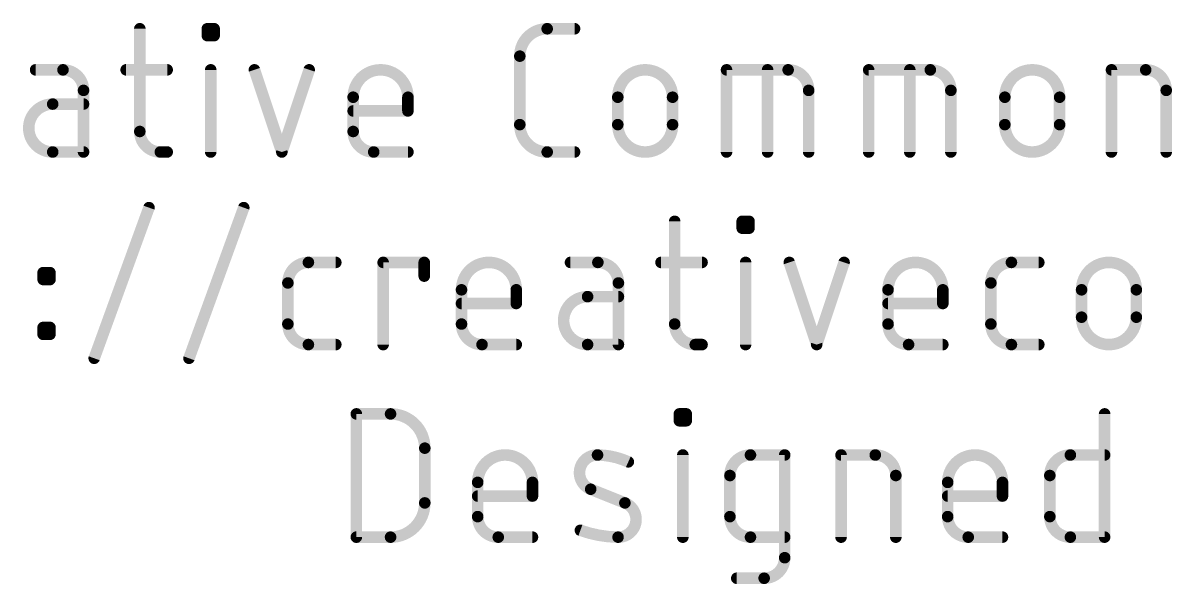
# Model space of a CAD drawing. Extents: x -28 to 74, y -69 to 26.
# Drawn here: x -0.77 to 14.39, y -13.24 to -5.84 of the extents above; entities that cross this region are included whole.
import ezdxf

# ---------------------------------------------------------------- set-up
doc = ezdxf.new("R2010")
doc.units = 0
doc.layers.add('51', color=53, linetype='CONTINUOUS')

msp = doc.modelspace()

# ---------------------------------------------------------------- linework, layer by layer
at = {"layer": '51', "const_width": 0.1524}
for points in [[(0.7757, -5.9182), (0.7757, -7.2729)], [(1.6661, -6.0085), (1.6661, -5.9182)], [(1.6661, -5.9182), (1.7564, -5.9182)], [(1.7564, -5.9182), (1.7564, -6.0085)], [(6.1501, -5.9182), (6.5113, -5.9182)], [(1.7564, -6.0085), (1.6661, -6.0085)], [(5.7888, -7.1826), (5.7888, -6.2794)], [(-0.2378, -6.4601), (-0.599, -6.4601)], [(0.5951, -6.4601), (1.1369, -6.4601)], [(1.7113, -7.5438), (1.7113, -6.4601)], [(2.2879, -6.4601), (2.6491, -7.5438)], [(2.6491, -7.5438), (3.0104, -6.4601)], [(8.5161, -7.5438), (8.5161, -6.4601)], [(8.5161, -6.4601), (9.3289, -6.4601)], [(9.0579, -7.5438), (9.0579, -6.4601)], [(10.3918, -7.5438), (10.3918, -6.4601)], [(10.3918, -6.4601), (11.2046, -6.4601)], [(10.9337, -7.5438), (10.9337, -6.4601)], [(13.5945, -7.5438), (13.5945, -6.4601)], [(13.5945, -6.4601), (14.046, -6.4601)], [(0.0331, -7.5438), (0.0331, -6.731)], [(9.5998, -6.731), (9.5998, -7.5438)], [(11.4756, -6.731), (11.4756, -7.5438)], [(14.317, -6.731), (14.317, -7.5438)], [(3.5905, -7.2729), (3.5905, -6.8213)], [(4.313, -6.8213), (4.313, -7.0019)], [(7.0815, -7.1826), (7.0815, -6.8213)], [(7.804, -6.8213), (7.804, -7.1826)], [(12.1877, -7.1826), (12.1877, -6.8213)], [(12.9102, -6.8213), (12.9102, -7.1826)], [(0.0331, -6.9116), (-0.3733, -6.9116)], [(4.313, -7.0019), (3.5905, -7.0019)], [(-0.3733, -7.5438), (0.0331, -7.5438)], [(1.0466, -7.5438), (1.1369, -7.5438)], [(4.313, -7.5438), (3.8614, -7.5438)], [(6.5113, -7.5438), (6.1501, -7.5438)], [(0.1741, -10.2644), (0.8966, -8.2776)], [(1.4246, -10.2644), (2.1471, -8.2776)], [(7.8322, -8.4582), (7.8322, -9.8129)], [(8.7226, -8.5485), (8.7226, -8.4582)], [(8.7226, -8.4582), (8.8129, -8.4582)], [(8.8129, -8.5485), (8.7226, -8.5485)], [(8.8129, -8.4582), (8.8129, -8.5485)], [(2.9999, -9.0001), (3.3611, -9.0001)], [(3.9862, -10.0838), (3.9862, -9.0001)], [(3.9862, -9.0001), (4.5281, -9.0001)], [(4.5281, -9.0001), (4.5281, -9.1807)], [(6.8187, -9.0001), (6.4575, -9.0001)], [(7.6516, -9.0001), (8.1934, -9.0001)], [(8.7678, -10.0838), (8.7678, -9.0001)], [(9.3444, -9.0001), (9.7057, -10.0838)], [(9.7057, -10.0838), (10.0669, -9.0001)], [(12.2744, -9.0001), (12.6357, -9.0001)], [(-0.4998, -9.2258), (-0.4998, -9.1355)], [(-0.4998, -9.1355), (-0.4095, -9.1355)], [(-0.4095, -9.1355), (-0.4095, -9.2258)], [(-0.4095, -9.2258), (-0.4998, -9.2258)], [(2.729, -9.8129), (2.729, -9.271)], [(7.0897, -10.0838), (7.0897, -9.271)], [(12.0035, -9.8129), (12.0035, -9.271)], [(5.0198, -9.8129), (5.0198, -9.3613)], [(5.7423, -9.3613), (5.7423, -9.5419)], [(7.0897, -9.4516), (6.6833, -9.4516)], [(10.647, -9.8129), (10.647, -9.3613)], [(11.3695, -9.3613), (11.3695, -9.5419)], [(13.2001, -9.7226), (13.2001, -9.3613)], [(13.9226, -9.3613), (13.9226, -9.7226)], [(5.7423, -9.5419), (5.0198, -9.5419)], [(11.3695, -9.5419), (10.647, -9.5419)], [(-0.4998, -9.9483), (-0.4998, -9.858)], [(-0.4998, -9.858), (-0.4095, -9.858)], [(-0.4095, -9.858), (-0.4095, -9.9483)], [(-0.4095, -9.9483), (-0.4998, -9.9483)], [(3.3611, -10.0838), (2.9999, -10.0838)], [(5.7423, -10.0838), (5.2907, -10.0838)], [(6.6833, -10.0838), (7.0897, -10.0838)], [(8.1031, -10.0838), (8.1934, -10.0838)], [(11.3695, -10.0838), (10.9179, -10.0838)], [(12.6357, -10.0838), (12.2744, -10.0838)], [(3.6322, -12.6238), (3.6322, -10.9982)], [(3.6322, -10.9982), (4.0838, -10.9982)], [(7.8943, -11.0885), (7.8943, -10.9982)], [(7.8943, -10.9982), (7.9846, -10.9982)], [(7.9846, -11.0885), (7.8943, -11.0885)], [(7.9846, -10.9982), (7.9846, -11.0885)], [(13.5038, -10.9982), (13.5038, -12.6238)], [(4.5353, -11.4498), (4.5353, -12.1722)], [(7.9395, -12.6238), (7.9395, -11.5401)], [(8.8318, -11.5401), (9.2834, -11.5401)], [(9.2834, -11.5401), (9.2834, -12.8947)], [(10.0271, -12.6238), (10.0271, -11.5401)], [(10.0271, -11.5401), (10.4787, -11.5401)], [(13.0522, -11.5401), (13.5038, -11.5401)], [(8.5609, -12.3529), (8.5609, -11.811)], [(10.7496, -11.811), (10.7496, -12.6238)], [(12.7813, -12.3529), (12.7813, -11.811)], [(5.2335, -12.3529), (5.2335, -11.9013)], [(5.956, -11.9013), (5.956, -12.0819)], [(7.1753, -12.1722), (6.7237, -11.9916)], [(11.4339, -12.3529), (11.4339, -11.9013)], [(12.1564, -11.9013), (12.1564, -12.0819)], [(5.956, -12.0819), (5.2335, -12.0819)], [(12.1564, -12.0819), (11.4339, -12.0819)], [(4.0838, -12.6238), (3.6322, -12.6238)], [(5.956, -12.6238), (5.5045, -12.6238)], [(9.2834, -12.6238), (8.8318, -12.6238)], [(12.1564, -12.6238), (11.7048, -12.6238)], [(13.5038, -12.6238), (13.0522, -12.6238)], [(9.0124, -13.1657), (8.6512, -13.1657)]]:
    msp.add_lwpolyline(points, dxfattribs=at)
at = {"layer": '51'}
for points, const_width in [([(0.8138, -5.9182, 1), (0.7376, -5.9182)], 0.0762), ([(1.7042, -5.9182, 1), (1.628, -5.9182)], 0.0762), ([(1.6661, -5.8801, 1), (1.6661, -5.9563)], 0.0762), ([(1.7945, -5.9182, 1), (1.7183, -5.9182)], 0.0762), ([(1.7564, -5.9563, 1), (1.7564, -5.8801)], 0.0762), ([(6.1501, -5.9182, 0.4142), (5.7888, -6.2794)], 0.1524), ([(6.1501, -5.8801, 1), (6.1501, -5.9563)], 0.0762), ([(6.1501, -5.9563, 1), (6.1501, -5.8801)], 0.0762), ([(6.5113, -5.9563, 1), (6.5113, -5.8801)], 0.0762), ([(1.6661, -5.9704, 1), (1.6661, -6.0466)], 0.0762), ([(1.628, -6.0085, 1), (1.7042, -6.0085)], 0.0762), ([(1.7183, -6.0085, 1), (1.7945, -6.0085)], 0.0762), ([(1.7564, -6.0466, 1), (1.7564, -5.9704)], 0.0762), ([(5.8269, -6.2794, 1), (5.7507, -6.2794)], 0.0762), ([(5.7507, -6.2794, 1), (5.8269, -6.2794)], 0.0762), ([(-0.599, -6.422, 1), (-0.599, -6.4982)], 0.0762), ([(0.0331, -6.731, 0.4142), (-0.2378, -6.4601)], 0.1524), ([(-0.2378, -6.422, 1), (-0.2378, -6.4982)], 0.0762), ([(-0.2378, -6.4982, 1), (-0.2378, -6.422)], 0.0762), ([(0.5951, -6.422, 1), (0.5951, -6.4982)], 0.0762), ([(1.1369, -6.4982, 1), (1.1369, -6.422)], 0.0762), ([(1.7494, -6.4601, 1), (1.6732, -6.4601)], 0.0762), ([(2.324, -6.448, 1), (2.2518, -6.4721)], 0.0762), ([(3.0465, -6.4721, 1), (2.9742, -6.448)], 0.0762), ([(4.313, -6.8213, 1), (3.5905, -6.8213)], 0.1524), ([(7.804, -6.8213, 1), (7.0815, -6.8213)], 0.1524), ([(8.5542, -6.4601, 1), (8.478, -6.4601)], 0.0762), ([(8.5161, -6.422, 1), (8.5161, -6.4982)], 0.0762), ([(9.096, -6.4601, 1), (9.0198, -6.4601)], 0.0762), ([(9.5998, -6.731, 0.4142), (9.3289, -6.4601)], 0.1524), ([(9.3289, -6.422, 1), (9.3289, -6.4982)], 0.0762), ([(9.3289, -6.4982, 1), (9.3289, -6.422)], 0.0762), ([(10.4299, -6.4601, 1), (10.3537, -6.4601)], 0.0762), ([(10.3918, -6.422, 1), (10.3918, -6.4982)], 0.0762), ([(10.9718, -6.4601, 1), (10.8956, -6.4601)], 0.0762), ([(11.4756, -6.731, 0.4142), (11.2046, -6.4601)], 0.1524), ([(11.2046, -6.422, 1), (11.2046, -6.4982)], 0.0762), ([(11.2046, -6.4982, 1), (11.2046, -6.422)], 0.0762), ([(12.9102, -6.8213, 1), (12.1877, -6.8213)], 0.1524), ([(13.6326, -6.4601, 1), (13.5564, -6.4601)], 0.0762), ([(13.5945, -6.422, 1), (13.5945, -6.4982)], 0.0762), ([(14.317, -6.731, 0.4142), (14.046, -6.4601)], 0.1524), ([(14.046, -6.422, 1), (14.046, -6.4982)], 0.0762), ([(14.046, -6.4982, 1), (14.046, -6.422)], 0.0762), ([(0.0712, -6.731, 1), (-0.005, -6.731)], 0.0762), ([(9.6379, -6.731, 1), (9.5617, -6.731)], 0.0762), ([(11.5137, -6.731, 1), (11.4375, -6.731)], 0.0762), ([(14.3551, -6.731, 1), (14.2789, -6.731)], 0.0762), ([(-0.005, -6.731, 1), (0.0712, -6.731)], 0.0762), ([(3.6286, -6.8213, 1), (3.5524, -6.8213)], 0.0762), ([(3.5524, -6.8213, 1), (3.6286, -6.8213)], 0.0762), ([(4.3511, -6.8213, 1), (4.2749, -6.8213)], 0.0762), ([(4.2749, -6.8213, 1), (4.3511, -6.8213)], 0.0762), ([(7.1196, -6.8213, 1), (7.0434, -6.8213)], 0.0762), ([(7.0434, -6.8213, 1), (7.1196, -6.8213)], 0.0762), ([(7.8421, -6.8213, 1), (7.7659, -6.8213)], 0.0762), ([(7.7659, -6.8213, 1), (7.8421, -6.8213)], 0.0762), ([(9.5617, -6.731, 1), (9.6379, -6.731)], 0.0762), ([(11.4375, -6.731, 1), (11.5137, -6.731)], 0.0762), ([(12.2258, -6.8213, 1), (12.1496, -6.8213)], 0.0762), ([(12.1496, -6.8213, 1), (12.2258, -6.8213)], 0.0762), ([(12.9483, -6.8213, 1), (12.8721, -6.8213)], 0.0762), ([(12.8721, -6.8213, 1), (12.9483, -6.8213)], 0.0762), ([(14.2789, -6.731, 1), (14.3551, -6.731)], 0.0762), ([(-0.3733, -6.9116, 1), (-0.3733, -7.5438)], 0.1524), ([(-0.3733, -6.8735, 1), (-0.3733, -6.9497)], 0.0762), ([(-0.3733, -6.9497, 1), (-0.3733, -6.8735)], 0.0762), ([(0.0331, -6.9497, 1), (0.0331, -6.8735)], 0.0762), ([(3.5905, -6.9638, 1), (3.5905, -7.04)], 0.0762), ([(4.2749, -7.0019, 1), (4.3511, -7.0019)], 0.0762), ([(4.313, -7.04, 1), (4.313, -6.9638)], 0.0762), ([(5.7888, -7.1826, 0.4142), (6.1501, -7.5438)], 0.1524), ([(5.8269, -7.1826, 1), (5.7507, -7.1826)], 0.0762), ([(7.0815, -7.1826, 1), (7.804, -7.1826)], 0.1524), ([(7.1196, -7.1826, 1), (7.0434, -7.1826)], 0.0762), ([(7.8421, -7.1826, 1), (7.7659, -7.1826)], 0.0762), ([(12.1877, -7.1826, 1), (12.9102, -7.1826)], 0.1524), ([(12.2258, -7.1826, 1), (12.1496, -7.1826)], 0.0762), ([(12.9483, -7.1826, 1), (12.8721, -7.1826)], 0.0762), ([(0.7757, -7.2729, 0.4142), (1.0466, -7.5438)], 0.1524), ([(0.8138, -7.2729, 1), (0.7376, -7.2729)], 0.0762), ([(0.7376, -7.2729, 1), (0.8138, -7.2729)], 0.0762), ([(3.5905, -7.2729, 0.4142), (3.8614, -7.5438)], 0.1524), ([(3.6286, -7.2729, 1), (3.5524, -7.2729)], 0.0762), ([(3.5524, -7.2729, 1), (3.6286, -7.2729)], 0.0762), ([(5.7507, -7.1826, 1), (5.8269, -7.1826)], 0.0762), ([(7.0434, -7.1826, 1), (7.1196, -7.1826)], 0.0762), ([(7.7659, -7.1826, 1), (7.8421, -7.1826)], 0.0762), ([(12.1496, -7.1826, 1), (12.2258, -7.1826)], 0.0762), ([(12.8721, -7.1826, 1), (12.9483, -7.1826)], 0.0762), ([(-0.3733, -7.5057, 1), (-0.3733, -7.5819)], 0.0762), ([(-0.3733, -7.5819, 1), (-0.3733, -7.5057)], 0.0762), ([(-0.005, -7.5438, 1), (0.0712, -7.5438)], 0.0762), ([(0.0331, -7.5819, 1), (0.0331, -7.5057)], 0.0762), ([(1.0466, -7.5057, 1), (1.0466, -7.5819)], 0.0762), ([(1.0466, -7.5819, 1), (1.0466, -7.5057)], 0.0762), ([(1.1369, -7.5819, 1), (1.1369, -7.5057)], 0.0762), ([(1.6732, -7.5438, 1), (1.7494, -7.5438)], 0.0762), ([(2.613, -7.5318, 1), (2.6853, -7.5558)], 0.0762), ([(2.613, -7.5558, 1), (2.6853, -7.5318)], 0.0762), ([(3.8614, -7.5057, 1), (3.8614, -7.5819)], 0.0762), ([(3.8614, -7.5819, 1), (3.8614, -7.5057)], 0.0762), ([(4.313, -7.5819, 1), (4.313, -7.5057)], 0.0762), ([(6.1501, -7.5057, 1), (6.1501, -7.5819)], 0.0762), ([(6.1501, -7.5819, 1), (6.1501, -7.5057)], 0.0762), ([(6.5113, -7.5819, 1), (6.5113, -7.5057)], 0.0762), ([(8.478, -7.5438, 1), (8.5542, -7.5438)], 0.0762), ([(9.0198, -7.5438, 1), (9.096, -7.5438)], 0.0762), ([(9.5617, -7.5438, 1), (9.6379, -7.5438)], 0.0762), ([(10.3537, -7.5438, 1), (10.4299, -7.5438)], 0.0762), ([(10.8956, -7.5438, 1), (10.9718, -7.5438)], 0.0762), ([(11.4375, -7.5438, 1), (11.5137, -7.5438)], 0.0762), ([(13.5564, -7.5438, 1), (13.6326, -7.5438)], 0.0762), ([(14.2789, -7.5438, 1), (14.3551, -7.5438)], 0.0762), ([(0.9324, -8.2906, 1), (0.8608, -8.2646)], 0.0762), ([(2.1829, -8.2906, 1), (2.1113, -8.2646)], 0.0762), ([(7.8703, -8.4582, 1), (7.7941, -8.4582)], 0.0762), ([(8.7607, -8.4582, 1), (8.6845, -8.4582)], 0.0762), ([(8.7226, -8.4201, 1), (8.7226, -8.4963)], 0.0762), ([(8.7226, -8.5104, 1), (8.7226, -8.5866)], 0.0762), ([(8.851, -8.4582, 1), (8.7748, -8.4582)], 0.0762), ([(8.8129, -8.4963, 1), (8.8129, -8.4201)], 0.0762), ([(8.8129, -8.5866, 1), (8.8129, -8.5104)], 0.0762), ([(8.6845, -8.5485, 1), (8.7607, -8.5485)], 0.0762), ([(8.7748, -8.5485, 1), (8.851, -8.5485)], 0.0762), ([(2.9999, -9.0001, 0.4142), (2.729, -9.271)], 0.1524), ([(2.9999, -8.962, 1), (2.9999, -9.0382)], 0.0762), ([(2.9999, -9.0382, 1), (2.9999, -8.962)], 0.0762), ([(3.3611, -9.0382, 1), (3.3611, -8.962)], 0.0762), ([(4.0243, -9.0001, 1), (3.9481, -9.0001)], 0.0762), ([(3.9862, -8.962, 1), (3.9862, -9.0382)], 0.0762), ([(4.5662, -9.0001, 1), (4.49, -9.0001)], 0.0762), ([(4.5281, -9.0382, 1), (4.5281, -8.962)], 0.0762), ([(5.7423, -9.3613, 1), (5.0198, -9.3613)], 0.1524), ([(6.4575, -8.962, 1), (6.4575, -9.0382)], 0.0762), ([(7.0897, -9.271, 0.4142), (6.8187, -9.0001)], 0.1524), ([(6.8187, -8.962, 1), (6.8187, -9.0382)], 0.0762), ([(6.8187, -9.0382, 1), (6.8187, -8.962)], 0.0762), ([(7.6516, -8.962, 1), (7.6516, -9.0382)], 0.0762), ([(8.1934, -9.0382, 1), (8.1934, -8.962)], 0.0762), ([(8.8059, -9.0001, 1), (8.7297, -9.0001)], 0.0762), ([(9.3806, -8.988, 1), (9.3083, -9.0121)], 0.0762), ([(10.103, -9.0121, 1), (10.0308, -8.988)], 0.0762), ([(11.3695, -9.3613, 1), (10.647, -9.3613)], 0.1524), ([(12.2744, -9.0001, 0.4142), (12.0035, -9.271)], 0.1524), ([(12.2744, -8.962, 1), (12.2744, -9.0382)], 0.0762), ([(12.2744, -9.0382, 1), (12.2744, -8.962)], 0.0762), ([(12.6357, -9.0382, 1), (12.6357, -8.962)], 0.0762), ([(13.9226, -9.3613, 1), (13.2001, -9.3613)], 0.1524), ([(-0.4617, -9.1355, 1), (-0.5379, -9.1355)], 0.0762), ([(-0.4998, -9.0974, 1), (-0.4998, -9.1736)], 0.0762), ([(-0.3714, -9.1355, 1), (-0.4476, -9.1355)], 0.0762), ([(-0.4095, -9.1736, 1), (-0.4095, -9.0974)], 0.0762), ([(-0.4998, -9.1877, 1), (-0.4998, -9.2639)], 0.0762), ([(-0.5379, -9.2258, 1), (-0.4617, -9.2258)], 0.0762), ([(-0.4476, -9.2258, 1), (-0.3714, -9.2258)], 0.0762), ([(-0.4095, -9.2639, 1), (-0.4095, -9.1877)], 0.0762), ([(2.7671, -9.271, 1), (2.6909, -9.271)], 0.0762), ([(2.6909, -9.271, 1), (2.7671, -9.271)], 0.0762), ([(4.49, -9.1807, 1), (4.5662, -9.1807)], 0.0762), ([(7.1278, -9.271, 1), (7.0516, -9.271)], 0.0762), ([(7.0516, -9.271, 1), (7.1278, -9.271)], 0.0762), ([(12.0416, -9.271, 1), (11.9654, -9.271)], 0.0762), ([(11.9654, -9.271, 1), (12.0416, -9.271)], 0.0762), ([(5.0579, -9.3613, 1), (4.9817, -9.3613)], 0.0762), ([(4.9817, -9.3613, 1), (5.0579, -9.3613)], 0.0762), ([(5.7804, -9.3613, 1), (5.7042, -9.3613)], 0.0762), ([(5.7042, -9.3613, 1), (5.7804, -9.3613)], 0.0762), ([(6.6833, -9.4516, 1), (6.6833, -10.0838)], 0.1524), ([(6.6833, -9.4135, 1), (6.6833, -9.4897)], 0.0762), ([(6.6833, -9.4897, 1), (6.6833, -9.4135)], 0.0762), ([(7.0897, -9.4897, 1), (7.0897, -9.4135)], 0.0762), ([(10.6851, -9.3613, 1), (10.6089, -9.3613)], 0.0762), ([(10.6089, -9.3613, 1), (10.6851, -9.3613)], 0.0762), ([(11.4076, -9.3613, 1), (11.3314, -9.3613)], 0.0762), ([(11.3314, -9.3613, 1), (11.4076, -9.3613)], 0.0762), ([(13.2382, -9.3613, 1), (13.162, -9.3613)], 0.0762), ([(13.162, -9.3613, 1), (13.2382, -9.3613)], 0.0762), ([(13.9607, -9.3613, 1), (13.8845, -9.3613)], 0.0762), ([(13.8845, -9.3613, 1), (13.9607, -9.3613)], 0.0762), ([(5.0198, -9.5038, 1), (5.0198, -9.58)], 0.0762), ([(5.7042, -9.5419, 1), (5.7804, -9.5419)], 0.0762), ([(5.7423, -9.58, 1), (5.7423, -9.5038)], 0.0762), ([(10.647, -9.5038, 1), (10.647, -9.58)], 0.0762), ([(11.3314, -9.5419, 1), (11.4076, -9.5419)], 0.0762), ([(11.3695, -9.58, 1), (11.3695, -9.5038)], 0.0762), ([(13.2001, -9.7226, 1), (13.9226, -9.7226)], 0.1524), ([(13.2382, -9.7226, 1), (13.162, -9.7226)], 0.0762), ([(13.162, -9.7226, 1), (13.2382, -9.7226)], 0.0762), ([(13.9607, -9.7226, 1), (13.8845, -9.7226)], 0.0762), ([(13.8845, -9.7226, 1), (13.9607, -9.7226)], 0.0762), ([(-0.4617, -9.858, 1), (-0.5379, -9.858)], 0.0762), ([(-0.4998, -9.8199, 1), (-0.4998, -9.8961)], 0.0762), ([(-0.3714, -9.858, 1), (-0.4476, -9.858)], 0.0762), ([(-0.4095, -9.8961, 1), (-0.4095, -9.8199)], 0.0762), ([(2.729, -9.8129, 0.4142), (2.9999, -10.0838)], 0.1524), ([(2.7671, -9.8129, 1), (2.6909, -9.8129)], 0.0762), ([(2.6909, -9.8129, 1), (2.7671, -9.8129)], 0.0762), ([(5.0198, -9.8129, 0.4142), (5.2907, -10.0838)], 0.1524), ([(5.0579, -9.8129, 1), (4.9817, -9.8129)], 0.0762), ([(4.9817, -9.8129, 1), (5.0579, -9.8129)], 0.0762), ([(7.8322, -9.8129, 0.4142), (8.1031, -10.0838)], 0.1524), ([(7.8703, -9.8129, 1), (7.7941, -9.8129)], 0.0762), ([(7.7941, -9.8129, 1), (7.8703, -9.8129)], 0.0762), ([(10.647, -9.8129, 0.4142), (10.9179, -10.0838)], 0.1524), ([(10.6851, -9.8129, 1), (10.6089, -9.8129)], 0.0762), ([(10.6089, -9.8129, 1), (10.6851, -9.8129)], 0.0762), ([(12.0035, -9.8129, 0.4142), (12.2744, -10.0838)], 0.1524), ([(12.0416, -9.8129, 1), (11.9654, -9.8129)], 0.0762), ([(11.9654, -9.8129, 1), (12.0416, -9.8129)], 0.0762), ([(-0.4998, -9.9102, 1), (-0.4998, -9.9864)], 0.0762), ([(-0.5379, -9.9483, 1), (-0.4617, -9.9483)], 0.0762), ([(-0.4476, -9.9483, 1), (-0.3714, -9.9483)], 0.0762), ([(-0.4095, -9.9864, 1), (-0.4095, -9.9102)], 0.0762), ([(2.9999, -10.0457, 1), (2.9999, -10.1219)], 0.0762), ([(2.9999, -10.1219, 1), (2.9999, -10.0457)], 0.0762), ([(3.3611, -10.1219, 1), (3.3611, -10.0457)], 0.0762), ([(3.9481, -10.0838, 1), (4.0243, -10.0838)], 0.0762), ([(5.2907, -10.0457, 1), (5.2907, -10.1219)], 0.0762), ([(5.2907, -10.1219, 1), (5.2907, -10.0457)], 0.0762), ([(5.7423, -10.1219, 1), (5.7423, -10.0457)], 0.0762), ([(6.6833, -10.0457, 1), (6.6833, -10.1219)], 0.0762), ([(6.6833, -10.1219, 1), (6.6833, -10.0457)], 0.0762), ([(7.0516, -10.0838, 1), (7.1278, -10.0838)], 0.0762), ([(7.0897, -10.1219, 1), (7.0897, -10.0457)], 0.0762), ([(8.1031, -10.0457, 1), (8.1031, -10.1219)], 0.0762), ([(8.1031, -10.1219, 1), (8.1031, -10.0457)], 0.0762), ([(8.1934, -10.1219, 1), (8.1934, -10.0457)], 0.0762), ([(8.7297, -10.0838, 1), (8.8059, -10.0838)], 0.0762), ([(9.6695, -10.0718, 1), (9.7418, -10.0958)], 0.0762), ([(9.6695, -10.0958, 1), (9.7418, -10.0718)], 0.0762), ([(10.9179, -10.0457, 1), (10.9179, -10.1219)], 0.0762), ([(10.9179, -10.1219, 1), (10.9179, -10.0457)], 0.0762), ([(11.3695, -10.1219, 1), (11.3695, -10.0457)], 0.0762), ([(12.2744, -10.0457, 1), (12.2744, -10.1219)], 0.0762), ([(12.2744, -10.1219, 1), (12.2744, -10.0457)], 0.0762), ([(12.6357, -10.1219, 1), (12.6357, -10.0457)], 0.0762), ([(0.1383, -10.2514, 1), (0.2099, -10.2774)], 0.0762), ([(1.3888, -10.2514, 1), (1.4604, -10.2774)], 0.0762), ([(3.6703, -10.9982, 1), (3.5941, -10.9982)], 0.0762), ([(3.6322, -10.9601, 1), (3.6322, -11.0363)], 0.0762), ([(4.5353, -11.4498, 0.4142), (4.0838, -10.9982)], 0.1524), ([(4.0838, -10.9601, 1), (4.0838, -11.0363)], 0.0762), ([(4.0838, -11.0363, 1), (4.0838, -10.9601)], 0.0762), ([(7.9324, -10.9982, 1), (7.8562, -10.9982)], 0.0762), ([(7.8943, -10.9601, 1), (7.8943, -11.0363)], 0.0762), ([(7.8943, -11.0504, 1), (7.8943, -11.1266)], 0.0762), ([(7.8562, -11.0885, 1), (7.9324, -11.0885)], 0.0762), ([(8.0227, -10.9982, 1), (7.9465, -10.9982)], 0.0762), ([(7.9465, -11.0885, 1), (8.0227, -11.0885)], 0.0762), ([(7.9846, -11.0363, 1), (7.9846, -10.9601)], 0.0762), ([(7.9846, -11.1266, 1), (7.9846, -11.0504)], 0.0762), ([(13.5419, -10.9982, 1), (13.4657, -10.9982)], 0.0762), ([(4.5734, -11.4498, 1), (4.4972, -11.4498)], 0.0762), ([(4.4972, -11.4498, 1), (4.5734, -11.4498)], 0.0762), ([(5.956, -11.9013, 1), (5.2335, -11.9013)], 0.1524), ([(6.814, -11.5401, 0.8318), (6.7237, -11.9916)], 0.1524), ([(7.2204, -11.6304, 0.1026), (6.814, -11.5401)], 0.1524), ([(6.8146, -11.502, 1), (6.8135, -11.5782)], 0.0762), ([(6.8135, -11.5782, 1), (6.8146, -11.502)], 0.0762), ([(7.9776, -11.5401, 1), (7.9014, -11.5401)], 0.0762), ([(8.8318, -11.5401, 0.4142), (8.5609, -11.811)], 0.1524), ([(8.8318, -11.502, 1), (8.8318, -11.5782)], 0.0762), ([(8.8318, -11.5782, 1), (8.8318, -11.502)], 0.0762), ([(9.3215, -11.5401, 1), (9.2453, -11.5401)], 0.0762), ([(9.2834, -11.5782, 1), (9.2834, -11.502)], 0.0762), ([(10.0652, -11.5401, 1), (9.989, -11.5401)], 0.0762), ([(10.0271, -11.502, 1), (10.0271, -11.5782)], 0.0762), ([(10.7496, -11.811, 0.4142), (10.4787, -11.5401)], 0.1524), ([(10.4787, -11.502, 1), (10.4787, -11.5782)], 0.0762), ([(10.4787, -11.5782, 1), (10.4787, -11.502)], 0.0762), ([(12.1564, -11.9013, 1), (11.4339, -11.9013)], 0.1524), ([(13.0522, -11.5401, 0.4142), (12.7813, -11.811)], 0.1524), ([(13.0522, -11.502, 1), (13.0522, -11.5782)], 0.0762), ([(13.0522, -11.5782, 1), (13.0522, -11.502)], 0.0762), ([(13.5038, -11.5782, 1), (13.5038, -11.502)], 0.0762), ([(7.2048, -11.6651, 1), (7.2361, -11.5956)], 0.0762), ([(8.599, -11.811, 1), (8.5228, -11.811)], 0.0762), ([(8.5228, -11.811, 1), (8.599, -11.811)], 0.0762), ([(10.7877, -11.811, 1), (10.7115, -11.811)], 0.0762), ([(10.7115, -11.811, 1), (10.7877, -11.811)], 0.0762), ([(12.8194, -11.811, 1), (12.7432, -11.811)], 0.0762), ([(12.7432, -11.811, 1), (12.8194, -11.811)], 0.0762), ([(5.2716, -11.9013, 1), (5.1954, -11.9013)], 0.0762), ([(5.1954, -11.9013, 1), (5.2716, -11.9013)], 0.0762), ([(5.9941, -11.9013, 1), (5.9179, -11.9013)], 0.0762), ([(5.9179, -11.9013, 1), (5.9941, -11.9013)], 0.0762), ([(6.7379, -11.9563, 1), (6.7096, -12.027)], 0.0762), ([(6.7096, -12.027, 1), (6.7379, -11.9562)], 0.0762), ([(11.472, -11.9013, 1), (11.3958, -11.9013)], 0.0762), ([(11.3958, -11.9013, 1), (11.472, -11.9013)], 0.0762), ([(12.1945, -11.9013, 1), (12.1183, -11.9013)], 0.0762), ([(12.1183, -11.9013, 1), (12.1945, -11.9013)], 0.0762), ([(4.0838, -12.6238, 0.4142), (4.5353, -12.1722)], 0.1524), ([(4.5734, -12.1722, 1), (4.4972, -12.1722)], 0.0762), ([(5.2335, -12.0438, 1), (5.2335, -12.12)], 0.0762), ([(5.9179, -12.0819, 1), (5.9941, -12.0819)], 0.0762), ([(5.956, -12.12, 1), (5.956, -12.0438)], 0.0762), ([(7.0849, -12.6238, 0.8318), (7.1753, -12.1722)], 0.1524), ([(7.1894, -12.1369, 1), (7.1611, -12.2076)], 0.0762), ([(7.1611, -12.2076, 1), (7.1894, -12.1369)], 0.0762), ([(11.4339, -12.0438, 1), (11.4339, -12.12)], 0.0762), ([(12.1183, -12.0819, 1), (12.1945, -12.0819)], 0.0762), ([(12.1564, -12.12, 1), (12.1564, -12.0438)], 0.0762), ([(4.4972, -12.1722, 1), (4.5734, -12.1722)], 0.0762), ([(5.2335, -12.3529, 0.4142), (5.5045, -12.6238)], 0.1524), ([(5.2716, -12.3529, 1), (5.1954, -12.3529)], 0.0762), ([(8.5609, -12.3529, 0.4142), (8.8318, -12.6238)], 0.1524), ([(8.599, -12.3529, 1), (8.5228, -12.3529)], 0.0762), ([(11.4339, -12.3529, 0.4142), (11.7048, -12.6238)], 0.1524), ([(11.472, -12.3529, 1), (11.3958, -12.3529)], 0.0762), ([(12.7813, -12.3529, 0.4142), (13.0522, -12.6238)], 0.1524), ([(12.8194, -12.3529, 1), (12.7432, -12.3529)], 0.0762), ([(5.1954, -12.3529, 1), (5.2716, -12.3529)], 0.0762), ([(8.5228, -12.3529, 1), (8.599, -12.3529)], 0.0762), ([(11.3958, -12.3529, 1), (11.472, -12.3529)], 0.0762), ([(12.7432, -12.3529, 1), (12.8194, -12.3529)], 0.0762), ([(3.6322, -12.5857, 1), (3.6322, -12.6619)], 0.0762), ([(4.0838, -12.5857, 1), (4.0838, -12.6619)], 0.0762), ([(4.0838, -12.6619, 1), (4.0838, -12.5857)], 0.0762), ([(5.5045, -12.5857, 1), (5.5045, -12.6619)], 0.0762), ([(5.5045, -12.6619, 1), (5.5045, -12.5857)], 0.0762), ([(5.956, -12.6619, 1), (5.956, -12.5857)], 0.0762), ([(6.6011, -12.4976, 1), (6.5753, -12.5693)], 0.0762), ([(6.5882, -12.5335, 0.083), (7.0849, -12.6238)], 0.1524), ([(7.0855, -12.5857, 1), (7.0844, -12.6619)], 0.0762), ([(7.0844, -12.6619, 1), (7.0855, -12.5857)], 0.0762), ([(8.8318, -12.5857, 1), (8.8318, -12.6619)], 0.0762), ([(8.8318, -12.6619, 1), (8.8318, -12.5857)], 0.0762), ([(9.2834, -12.6619, 1), (9.2834, -12.5857)], 0.0762), ([(11.7048, -12.5857, 1), (11.7048, -12.6619)], 0.0762), ([(11.7048, -12.6619, 1), (11.7048, -12.5857)], 0.0762), ([(12.1564, -12.6619, 1), (12.1564, -12.5857)], 0.0762), ([(13.0522, -12.5857, 1), (13.0522, -12.6619)], 0.0762), ([(13.0522, -12.6619, 1), (13.0522, -12.5857)], 0.0762), ([(13.5038, -12.6619, 1), (13.5038, -12.5857)], 0.0762), ([(3.5941, -12.6238, 1), (3.6703, -12.6238)], 0.0762), ([(7.9014, -12.6238, 1), (7.9776, -12.6238)], 0.0762), ([(9.989, -12.6238, 1), (10.0652, -12.6238)], 0.0762), ([(10.7115, -12.6238, 1), (10.7877, -12.6238)], 0.0762), ([(13.4657, -12.6238, 1), (13.5419, -12.6238)], 0.0762), ([(9.0124, -13.1657, 0.4142), (9.2834, -12.8947)], 0.1524), ([(9.3215, -12.8947, 1), (9.2453, -12.8947)], 0.0762), ([(9.2453, -12.8947, 1), (9.3215, -12.8947)], 0.0762), ([(8.6512, -13.1276, 1), (8.6512, -13.2038)], 0.0762), ([(9.0124, -13.1276, 1), (9.0124, -13.2038)], 0.0762), ([(9.0124, -13.2038, 1), (9.0124, -13.1276)], 0.0762)]:
    msp.add_lwpolyline(points, format="xyb", dxfattribs=dict(at, const_width=const_width))

doc.saveas('drawing.dxf')
